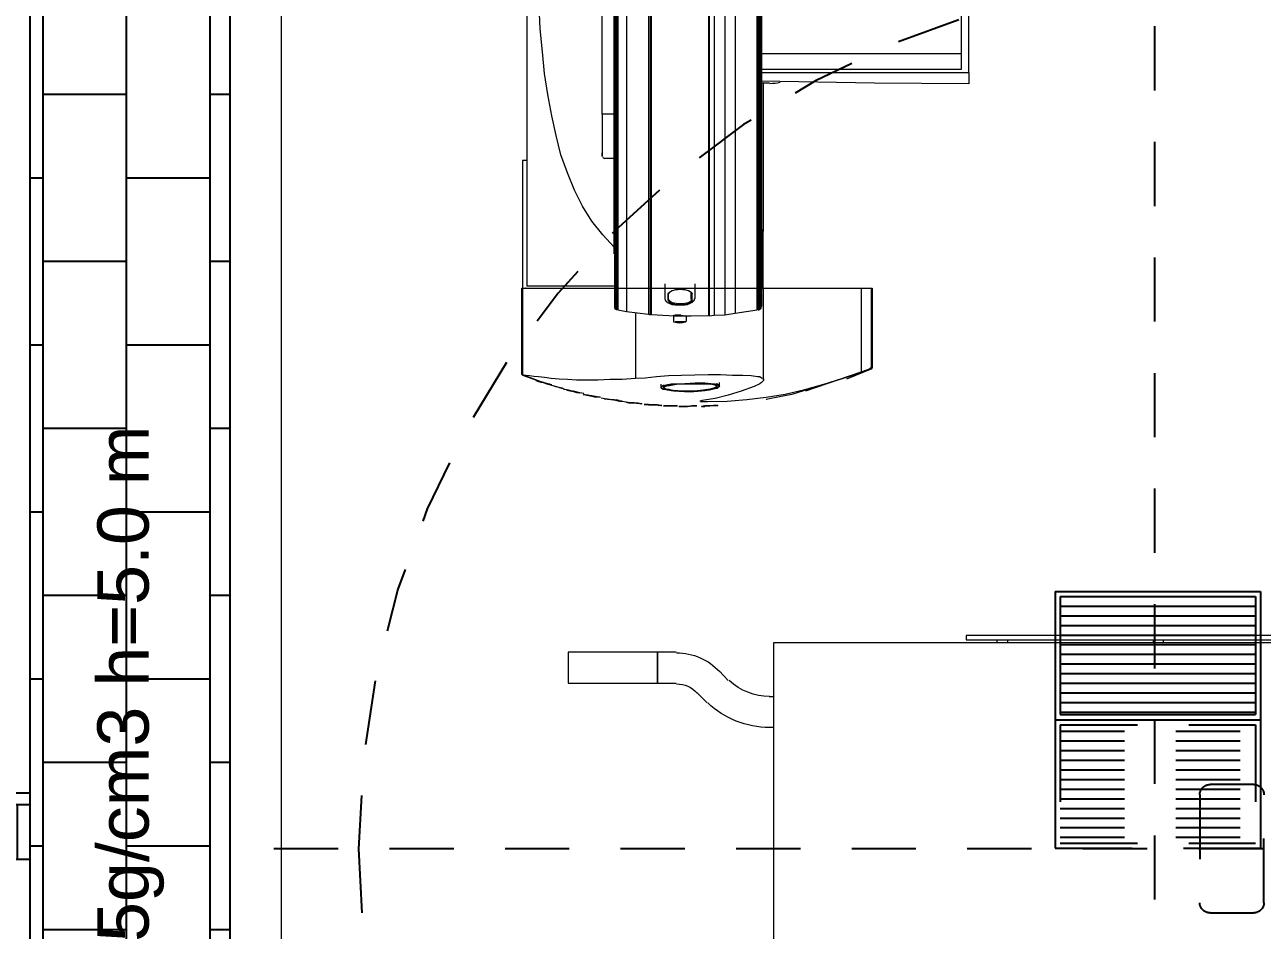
# Model space of a CAD drawing. Header units: metres. Extents: x -22 to 564, y 0 to 143.
# Drawn here: x 120.819 to 123.228, y 37.225 to 38.988 of the extents above; entities that cross this region are included whole.
import ezdxf
from ezdxf.enums import TextEntityAlignment as Align

# ---------------------------------------------------------------- set-up
doc = ezdxf.new("R2010")
doc.units = ezdxf.units.M
for name, pattern in [('XREF 1N NEURO-ONCOLOGIA$0$A-01 CONJUNTO$0$PRIMER NIVEL$0$HIDDEN2', [0.1875, 0.125, -0.0625]), ('XREF 1N NEURO-ONCOLOGIA$0$CONJUNTO TLAHUAC$0$HIDDEN2', [0.1875, 0.125, -0.0625]), ('XREF 1N NEURO-ONCOLOGIA$0$HIDDE150', [0.24, 0.15, -0.09]), ('XREF 1N NEURO-ONCOLOGIA$0$HIDDEN2', [0.1875, 0.125, -0.0625]), ('XREF 1N NEURO-ONCOLOGIA$0$PDF_IMPORT', [1, 0.8, -0.2])]:
    doc.linetypes.add(name, pattern=pattern)
for name, color, linetype in [('TEXTO', 7, 'Continuous'), ('XREF 1N NEURO-ONCOLOGIA$0$HATCH', 7, 'Continuous'), ('XREF 1N NEURO-ONCOLOGIA$0$MOBILIARIO', 161, 'Continuous'), ('XREF 1N NEURO-ONCOLOGIA$0$Mobiliario Fijo', 40, 'Continuous'), ('XREF 1N NEURO-ONCOLOGIA$0$PROYECCIÓN', 8, 'XREF 1N NEURO-ONCOLOGIA$0$CONJUNTO TLAHUAC$0$HIDDEN2'), ('XREF 1N NEURO-ONCOLOGIA$0$TABIQUES BLINDADOS', 30, 'Continuous'), ('XREF 1N NEURO-ONCOLOGIA$0$TEX-MOB', 4, 'Continuous')]:
    doc.layers.add(name, color=color, linetype=linetype)
doc.layers.add('XREF 1N NEURO-ONCOLOGIA$0$MUROS DE TABLAROCA', color=150, linetype='Continuous', lineweight=13)
doc.styles.add('100 LOCALES 25', font='arial.ttf', dxfattribs={"height": 0.25})
doc.styles.add('XREF 1N NEURO-ONCOLOGIA$0$HANDLET', font='romans.shx')

# ---------------------------------------------------------------- blocks, each defined once
blk = doc.blocks.new('XREF 1N NEURO-ONCOLOGIA$0$A$C31eeb088')
at = {"lineweight": 9}
for points in [[(1.2139, -0.1717), (1.2139, -0.1643), (2.3605, -0.1643), (2.3605, -0.1717)], [(0.8388, -0.178), (2.5916, -0.178), (2.5916, -0.9792), (0.8388, -0.9792)], [(0.4393, -0.2565), (0.4393, -0.1971), (0.6131, -0.1971), (0.6131, -0.2565)], [(0.6131, -0.9008), (0.6131, -0.9612), (0.4393, -0.9612), (0.4393, -0.9008)], [(2.3605, -0.9855), (2.3605, -0.994), (1.2139, -0.994), (1.2139, -0.9855)]]:
    blk.add_lwpolyline(points, close=True, dxfattribs=at)
for points in [[(1.2743, -0.1717), (1.2743, -0.178)], [(1.2945, -0.178), (1.2945, -0.1717)], [(1.5785, -0.1717), (1.5785, -0.178)], [(1.5975, -0.178), (1.5975, -0.1717)], [(1.9112, -0.1717), (1.9112, -0.178)], [(1.9314, -0.178), (1.9314, -0.1717)], [(2.245, -0.1717), (2.245, -0.178)], [(2.2652, -0.178), (2.2652, -0.1717)], [(0.6491, -0.2565), (0.6131, -0.2565), (0.6131, -0.1971), (0.6491, -0.1971)], [(0.7508, -0.2522), (0.7328, -0.2331)], [(0.6894, -0.2755), (0.7095, -0.2946)], [(0.8388, -0.2829), (0.8303, -0.2829)], [(0.8303, -0.3434), (0.8388, -0.3434)], [(0.8388, -0.8149), (0.8303, -0.8149)], [(0.7095, -0.8626), (0.6894, -0.8828)], [(0.8303, -0.8753), (0.8388, -0.8753)], [(0.6491, -0.9612), (0.6131, -0.9612), (0.6131, -0.9008), (0.6491, -0.9008)], [(0.7328, -0.9251), (0.7508, -0.9061)], [(1.2743, -0.9792), (1.2743, -0.9855)], [(1.2945, -0.9855), (1.2945, -0.9792)], [(1.5785, -0.9792), (1.5785, -0.9855)], [(1.5975, -0.9855), (1.5975, -0.9792)], [(1.9112, -0.9792), (1.9112, -0.9855)], [(1.9314, -0.9855), (1.9314, -0.9792)], [(2.245, -0.9792), (2.245, -0.9855)], [(2.2652, -0.9855), (2.2652, -0.9792)]]:
    blk.add_lwpolyline(points, dxfattribs=at)
for centre, radius, start, end in [((0.65, -0.3108), 0.115, 43.0225, 90), ((0.65, -0.3108), 0.0546, 42.1436, 90), ((0.8312, -0.1667), 0.115, 226.9775, 270), ((0.8312, -0.1667), 0.1754, 226.604, 270), ((0.8312, -0.9901), 0.1754, 90, 133.396), ((0.65, -0.8449), 0.0546, 270, 317.8564), ((0.8312, -0.9901), 0.115, 90, 133.0225), ((0.65, -0.8449), 0.115, 270, 316.9775)]:
    blk.add_arc(centre, radius, start, end, dxfattribs=at)
blk = doc.blocks.new('XREF 1N NEURO-ONCOLOGIA$0$A$C629eb517')
at = {"linetype": 'Continuous'}
for p, q in [((-0.01, 0.085), (-0.01, -0.415)), ((-0.01, 0.085), (0.39, 0.085)), ((0, 0.075), (0, -0.155)), ((0, 0.075), (0.38, 0.075)), ((0, 0.075), (0.38, 0.075)), ((0.38, 0.075), (0.38, -0.155)), ((0.39, 0.085), (0.39, -0.415)), ((0, 0.0562), (0.38, 0.0562)), ((0, 0.0375), (0.38, 0.0375)), ((0, 0.0187), (0.38, 0.0187)), ((0, 0), (0.38, 0)), ((0, -0.0187), (0.38, -0.0187)), ((0, -0.0375), (0.38, -0.0375)), ((0, -0.0563), (0.38, -0.0563)), ((0, -0.075), (0.38, -0.075)), ((0, -0.0938), (0.38, -0.0938)), ((0, -0.1125), (0.38, -0.1125)), ((0, -0.1313), (0.38, -0.1313)), ((-0.01, -0.165), (0.39, -0.165)), ((0, -0.15), (0.38, -0.15)), ((0, -0.155), (0.38, -0.155))]:
    blk.add_line(p, q, dxfattribs=at)
at = {"linetype": 'XREF 1N NEURO-ONCOLOGIA$0$HIDDE150'}
for p, q in [((0, -0.175), (0.38, -0.175)), ((0, -0.175), (0, -0.405)), ((0.38, -0.175), (0.38, -0.405)), ((0, -0.405), (0.38, -0.405)), ((-0.01, -0.415), (0.39, -0.415))]:
    blk.add_line(p, q, dxfattribs=at)
at = {"linetype": 'XREF 1N NEURO-ONCOLOGIA$0$HIDDEN2'}
for p, q in [((0, -0.1875), (0.38, -0.1875)), ((0, -0.2063), (0.38, -0.2063)), ((0, -0.225), (0.38, -0.225)), ((0, -0.2438), (0.38, -0.2438)), ((0, -0.2625), (0.38, -0.2625)), ((0, -0.2813), (0.38, -0.2813)), ((0, -0.3), (0.38, -0.3)), ((0, -0.3188), (0.38, -0.3188)), ((0, -0.3375), (0.38, -0.3375)), ((0, -0.3563), (0.38, -0.3563)), ((0, -0.375), (0.38, -0.375)), ((0, -0.3938), (0.38, -0.3938))]:
    blk.add_line(p, q, dxfattribs=at)
blk = doc.blocks.new('XREF 1N NEURO-ONCOLOGIA$0$A$C38962b27')
at = {"layer": 'XREF 1N NEURO-ONCOLOGIA$0$MOBILIARIO', "linetype": 'XREF 1N NEURO-ONCOLOGIA$0$A-01 CONJUNTO$0$PRIMER NIVEL$0$HIDDEN2'}
blk.add_lwpolyline([(-0.125, -0.0425), (-0.125, 0.0425, -0.414214), (-0.105, 0.0625), (0.105, 0.0625, -0.414214), (0.125, 0.0425), (0.125, -0.0425, -0.414214), (0.105, -0.0625), (-0.105, -0.0625, -0.414214)], format="xyb", close=True, dxfattribs=at)
blk.add_circle((0, 0), 1.7, dxfattribs=at)
blk = doc.blocks.new('XREF 1N NEURO-ONCOLOGIA$0$A$C5af0f8dd')
at = {"transparency": 33554559}
for points in [[(0.844, -1.7431), (0.844, -1.7441), (0.843, -1.7441), (0.8419, -1.7431), (0.843, -1.742), (0.844, -1.742)], [(0.3861, -1.8139), (0.3861, -1.815), (0.385, -1.815), (0.3839, -1.8139), (0.385, -1.8129), (0.3861, -1.8129)], [(0.3882, -1.8097), (0.3882, -1.8108), (0.3871, -1.8108), (0.3861, -1.8097), (0.3871, -1.8087), (0.3882, -1.8087)], [(0.8398, -1.8097), (0.8398, -1.8108), (0.8387, -1.8108), (0.8377, -1.8097), (0.8387, -1.8087), (0.8398, -1.8087)], [(0.6737, -1.8668), (0.6737, -1.8679), (0.6727, -1.8679), (0.6716, -1.8668), (0.6727, -1.8658), (0.6737, -1.8658)], [(0.6769, -1.8668), (0.6769, -1.8679), (0.6759, -1.8679), (0.6748, -1.8668), (0.6759, -1.8658), (0.6769, -1.8658)], [(0.6843, -1.8668), (0.6843, -1.8679), (0.6833, -1.8679), (0.6822, -1.8668), (0.6833, -1.8658), (0.6843, -1.8658)], [(0.3787, -1.9821), (0.3787, -1.9832), (0.3776, -1.9832), (0.3765, -1.9821), (0.3776, -1.9811), (0.3787, -1.9811)], [(0.3787, -1.9821), (0.3787, -1.9832), (0.3776, -1.9832), (0.3765, -1.9821), (0.3776, -1.9811), (0.3787, -1.9811)], [(0.3797, -1.9832), (0.3797, -1.9842), (0.3787, -1.9842), (0.3776, -1.9832), (0.3787, -1.9821), (0.3797, -1.9821)], [(0.4062, -1.9937), (0.4062, -1.9948), (0.4051, -1.9948), (0.404, -1.9937), (0.4051, -1.9927), (0.4062, -1.9927)], [(0.4114, -1.9948), (0.4114, -1.9959), (0.4104, -1.9959), (0.4093, -1.9948), (0.4104, -1.9937), (0.4114, -1.9937)], [(0.4114, -1.9959), (0.4114, -1.9969), (0.4104, -1.9969), (0.4093, -1.9959), (0.4104, -1.9948), (0.4114, -1.9948)], [(0.4294, -2.0012), (0.4294, -2.0022), (0.4284, -2.0022), (0.4273, -2.0012), (0.4284, -2.0001), (0.4294, -2.0001)], [(0.4347, -2.0022), (0.4347, -2.0033), (0.4337, -2.0033), (0.4326, -2.0022), (0.4337, -2.0012), (0.4347, -2.0012)], [(0.4347, -2.0022), (0.4347, -2.0033), (0.4337, -2.0033), (0.4326, -2.0022), (0.4337, -2.0012), (0.4347, -2.0012)], [(0.4527, -2.0075), (0.4527, -2.0086), (0.4516, -2.0086), (0.4506, -2.0075), (0.4516, -2.0064), (0.4527, -2.0064)], [(0.459, -2.0096), (0.459, -2.0107), (0.458, -2.0107), (0.4569, -2.0096), (0.458, -2.0086), (0.459, -2.0086)], [(0.4918, -2.0181), (0.4918, -2.0191), (0.4908, -2.0191), (0.4897, -2.0181), (0.4908, -2.017), (0.4918, -2.017)], [(0.5257, -2.0255), (0.5257, -2.0265), (0.5246, -2.0265), (0.5236, -2.0255), (0.5246, -2.0244), (0.5257, -2.0244)], [(0.5257, -2.0255), (0.5257, -2.0265), (0.5246, -2.0265), (0.5236, -2.0255), (0.5246, -2.0244), (0.5257, -2.0244)], [(0.5257, -2.0255), (0.5257, -2.0265), (0.5246, -2.0265), (0.5236, -2.0255), (0.5246, -2.0244), (0.5257, -2.0244)], [(0.531, -2.0265), (0.531, -2.0276), (0.5299, -2.0276), (0.5288, -2.0265), (0.5299, -2.0255), (0.531, -2.0255)], [(0.5394, -2.0297), (0.5394, -2.0308), (0.5384, -2.0308), (0.5373, -2.0297), (0.5384, -2.0287), (0.5394, -2.0287)], [(0.5458, -2.0308), (0.5458, -2.0318), (0.5447, -2.0318), (0.5437, -2.0308), (0.5447, -2.0297), (0.5458, -2.0297)], [(0.5817, -2.0361), (0.5817, -2.0371), (0.5807, -2.0371), (0.5796, -2.0361), (0.5807, -2.035), (0.5817, -2.035)], [(0.587, -2.0371), (0.587, -2.0382), (0.586, -2.0382), (0.5849, -2.0371), (0.586, -2.0361), (0.587, -2.0361)], [(0.587, -2.0371), (0.587, -2.0382), (0.586, -2.0382), (0.5849, -2.0371), (0.586, -2.0361), (0.587, -2.0361)], [(0.6071, -2.0382), (0.6071, -2.0392), (0.6061, -2.0392), (0.605, -2.0382), (0.6061, -2.0371), (0.6071, -2.0371)], [(0.6124, -2.0392), (0.6124, -2.0403), (0.6113, -2.0403), (0.6103, -2.0392), (0.6113, -2.0382), (0.6124, -2.0382)], [(0.6124, -2.0392), (0.6124, -2.0403), (0.6113, -2.0403), (0.6103, -2.0392), (0.6113, -2.0382), (0.6124, -2.0382)], [(0.6547, -2.0435), (0.6547, -2.0445), (0.6537, -2.0445), (0.6526, -2.0435), (0.6537, -2.0424), (0.6547, -2.0424)], [(0.6642, -2.0435), (0.6642, -2.0445), (0.6632, -2.0445), (0.6621, -2.0435), (0.6632, -2.0424), (0.6642, -2.0424)], [(0.6642, -2.0435), (0.6642, -2.0445), (0.6632, -2.0445), (0.6621, -2.0435), (0.6632, -2.0424), (0.6642, -2.0424)], [(0.6695, -2.0435), (0.6695, -2.0445), (0.6685, -2.0445), (0.6674, -2.0435), (0.6685, -2.0424), (0.6695, -2.0424)], [(0.6695, -2.0435), (0.6695, -2.0445), (0.6685, -2.0445), (0.6674, -2.0435), (0.6685, -2.0424), (0.6695, -2.0424)], [(0.6812, -2.0435), (0.6812, -2.0445), (0.6801, -2.0445), (0.679, -2.0435), (0.6801, -2.0424), (0.6812, -2.0424)], [(0.7287, -2.0445), (0.7287, -2.0456), (0.7277, -2.0456), (0.7266, -2.0445), (0.7277, -2.0435), (0.7287, -2.0435)], [(0.7351, -2.0435), (0.7351, -2.0445), (0.734, -2.0445), (0.733, -2.0435), (0.734, -2.0424), (0.7351, -2.0424)], [(0.7541, -2.0424), (0.7541, -2.0435), (0.7531, -2.0435), (0.752, -2.0424), (0.7531, -2.0413), (0.7541, -2.0413)], [(0.7605, -2.0424), (0.7605, -2.0435), (0.7594, -2.0435), (0.7584, -2.0424), (0.7594, -2.0413), (0.7605, -2.0413)], [(0.8546, -2.0308), (0.8546, -2.0318), (0.8536, -2.0318), (0.8525, -2.0308), (0.8536, -2.0297), (0.8546, -2.0297)]]:
    blk.add_hatch(color=256, dxfattribs=at).paths.add_polyline_path(points)
at = {"lineweight": 9}
for points in [[(0.5595, -0.4326), (0.5595, -0.4083), (0.5595, -1.5717)], [(0.5595, -1.5728), (0.5595, -1.8552), (0.5595, -1.8298), (0.5595, -1.8541), (0.5595, -0.4093), (0.5595, -0.4337)], [(0.5606, -0.4326), (0.5606, -0.4072), (0.5606, -1.5717)], [(0.5616, -0.4315), (0.5616, -0.4072), (0.5616, -1.8562), (0.5616, -1.8309)], [(0.5637, -1.852), (0.5637, -1.8531), (0.5637, -1.8541), (0.5637, -1.852), (0.5637, -1.8499), (0.5637, -1.8457), (0.5637, -1.8404), (0.5637, -1.834), (0.5637, -1.8266), (0.5637, -1.8182), (0.5637, -1.8087), (0.5637, -1.797), (0.5637, -1.7854), (0.5637, -1.7727), (0.5637, -1.7589), (0.5637, -1.7441), (0.5637, -1.7283), (0.5637, -1.7113), (0.5637, -1.6934), (0.5637, -1.6754), (0.5637, -1.6553), (0.5637, -1.6352), (0.5637, -1.614), (0.5637, -1.5918), (0.5637, -1.5696), (0.5637, -1.5463), (0.5637, -1.522), (0.5637, -1.4977), (0.5637, -1.4723), (0.5637, -1.4469), (0.5637, -1.4205), (0.5637, -1.393), (0.5637, -1.3665), (0.5637, -1.339), (0.5637, -1.3105), (0.5637, -1.283)], [(0.5817, -0.403), (0.5817, -1.8594)], [(0.624, -0.3977), (0.624, -1.8647)], [(0.752, -0.3956), (0.752, -1.8668)], [(0.7732, -0.3977), (0.7732, -1.8658)], [(0.7933, -0.3998), (0.7933, -1.8626)], [(0.8377, -0.4083), (0.8377, -0.4072), (0.8377, -1.8552)], [(0.8398, -0.4315), (0.8398, -0.4072), (0.8398, -1.8562), (0.8398, -1.8309)], [(0.8409, -0.4326), (0.8409, -0.4072), (0.8409, -1.5717)], [(0.8419, -0.4326), (0.8419, -0.4083), (0.8419, -0.4633), (0.8419, -1.8541), (0.8419, -1.8298)], [(0.843, -0.4643), (0.843, -0.4093), (0.843, -1.8541), (0.843, -1.7991)], [(0.5585, -0.4643), (0.5585, -0.4104), (0.5585, -1.8531), (0.5585, -1.7981)], [(0.5585, -0.5151), (0.5585, -0.4114), (0.5585, -1.852)], [(0.843, -1.7484), (0.843, -1.852), (0.843, -0.4104)], [(0.844, -0.4104), (0.844, -1.8499)], [(0.5585, -0.4527), (0.3871, -0.4527), (0.3871, -1.8097), (0.5585, -1.8097)], [(0.5574, -1.7346), (0.5352, -1.7103), (0.514, -1.6838), (0.4961, -1.6542), (0.4802, -1.6236), (0.4664, -1.5897), (0.4537, -1.5548), (0.4442, -1.5167), (0.4358, -1.4787), (0.4284, -1.4374), (0.422, -1.3962), (0.4178, -1.3538), (0.4136, -1.3094), (0.4093, -1.2206)], [(0.5585, -0.5162), (0.5574, -0.5162), (0.5574, -1.7473), (0.5574, -0.5162)], [(0.843, -1.7452), (0.843, -1.7473), (0.843, -0.5162)], [(0.843, -0.5193), (0.843, -0.5447), (0.843, -1.7431)], [(0.5341, -1.4755), (0.5341, -1.4522), (0.5341, -1.4459), (0.5341, -1.3602), (0.5341, -1.3581), (0.5341, -0.9043), (0.5341, -0.9022), (0.5341, -0.8176)], [(0.843, -0.8737), (1.2333, -0.8737), (1.2333, -0.9043), (1.2333, -1.3581), (1.2333, -1.3887), (0.843, -1.3887)], [(0.843, -1.394), (1.2481, -1.394), (1.2481, -1.3602), (1.2481, -1.3581), (1.2481, -0.9043), (1.2481, -0.9022), (1.2333, -0.9022)], [(1.2333, -1.3581), (0.843, -1.3581)], [(1.2481, -1.394), (1.2481, -1.4162), (1.064, -1.4152), (0.843, -1.411)], [(0.843, -1.4141), (0.8599, -1.4141)], [(0.8472, -1.4141), (0.8472, -1.6997)], [(0.5574, -1.4755), (0.5341, -1.4755), (0.5341, -1.558), (0.5341, -1.5506)], [(0.3871, -1.5654), (0.385, -1.5654), (0.3787, -1.5654), (0.3787, -1.8139), (0.3829, -1.8139)], [(0.5394, -1.5612), (0.5574, -1.5612)], [(0.5606, -1.5728), (0.5606, -1.8552), (0.5606, -1.8309)], [(0.8409, -1.5728), (0.8409, -1.8552), (0.8409, -1.8309)], [(0.8472, -1.8139), (0.8472, -1.8097), (0.8472, -1.6997), (0.8462, -1.7145), (0.843, -1.7283)], [(0.843, -1.705), (0.843, -1.7473)], [(0.5574, -1.7431), (0.5585, -1.7431)], [(0.5637, -1.8541), (0.5637, -1.8552), (0.5627, -1.8552), (0.5627, -1.8562), (0.5616, -1.8562), (0.5606, -1.8552), (0.5595, -1.8552), (0.5595, -1.8541), (0.5585, -1.8531), (0.5585, -1.852), (0.5585, -1.7484)], [(0.6558, -1.8055), (0.6558, -1.8203), (0.6558, -1.833), (0.6558, -1.834), (0.6558, -1.8351), (0.6568, -1.8362), (0.6568, -1.8372), (0.6568, -1.8383), (0.6579, -1.8383), (0.6579, -1.8393), (0.6589, -1.8393), (0.6589, -1.8404), (0.66, -1.8404), (0.66, -1.8414), (0.6611, -1.8414), (0.6621, -1.8425), (0.6632, -1.8425), (0.6642, -1.8436), (0.6653, -1.8436), (0.6663, -1.8446), (0.6674, -1.8446), (0.6685, -1.8446), (0.6695, -1.8457), (0.6706, -1.8457), (0.6716, -1.8457), (0.6727, -1.8457), (0.6737, -1.8457), (0.6748, -1.8457), (0.6759, -1.8467), (0.6769, -1.8467), (0.678, -1.8467), (0.679, -1.8467), (0.6801, -1.8467), (0.6812, -1.8467), (0.6822, -1.8467), (0.6833, -1.8467), (0.6843, -1.8467), (0.6854, -1.8467), (0.6864, -1.8467), (0.6875, -1.8467), (0.6886, -1.8467), (0.6896, -1.8467), (0.6907, -1.8467), (0.6917, -1.8467), (0.6928, -1.8467), (0.6938, -1.8467), (0.6949, -1.8467), (0.696, -1.8457), (0.697, -1.8457), (0.6981, -1.8457), (0.6991, -1.8457), (0.7002, -1.8457), (0.7012, -1.8446), (0.7023, -1.8446), (0.7034, -1.8446), (0.7044, -1.8436), (0.7055, -1.8436), (0.7065, -1.8425), (0.7076, -1.8425), (0.7087, -1.8414), (0.7097, -1.8414), (0.7108, -1.8404), (0.7118, -1.8393), (0.7118, -1.8383), (0.7129, -1.8383), (0.7129, -1.8372), (0.7139, -1.8372), (0.7139, -1.8362), (0.7139, -1.8351), (0.715, -1.834), (0.715, -1.833), (0.715, -1.8203), (0.715, -1.8055)], [(0.4358, -2.0022), (0.4167, -1.9969), (0.3776, -1.9821), (0.3776, -1.8139), (0.3787, -1.8139), (0.3787, -1.9821), (0.3797, -1.9821), (0.3818, -1.9832), (0.3861, -1.9832), (0.3924, -1.9842), (0.4009, -1.9853), (0.4104, -1.9863), (0.422, -1.9874), (0.4347, -1.9895), (0.4506, -1.9906), (0.4664, -1.9916), (0.4844, -1.9927), (0.5045, -1.9927), (0.5257, -1.9927), (0.5489, -1.9916), (0.5733, -1.9916), (0.5987, -1.9895), (0.6177, -1.9885), (0.6399, -1.9863), (0.6632, -1.9842), (0.6886, -1.9832), (0.7404, -1.9821), (0.7647, -1.9821), (0.788, -1.9832), (0.8081, -1.9832), (0.8239, -1.9842), (0.8366, -1.9863), (0.8409, -1.9863), (0.844, -1.9885), (0.8472, -1.9895), (0.8483, -1.9916), (0.8483, -1.9937), (0.8462, -1.9959), (0.844, -1.998), (0.8409, -2.0001), (0.8303, -2.0054), (0.8049, -2.0149), (0.7795, -2.0223), (0.7541, -2.0287), (0.7287, -2.0329), (0.7256, -2.0339), (0.7245, -2.0339)], [(0.385, -1.8139), (0.3839, -1.8139)], [(0.6621, -1.8245), (0.6621, -1.8372)], [(0.6632, -1.8362), (0.6632, -1.8235)], [(0.7065, -1.8235), (0.7065, -1.8362)], [(0.7087, -1.8245), (0.7087, -1.8372)], [(0.7256, -2.035), (0.7266, -2.035), (0.7298, -2.035), (0.7393, -2.035), (0.7774, -2.0339), (0.8155, -2.0308), (0.8536, -2.0265), (0.8906, -2.0202), (0.9287, -2.0117), (0.9657, -2.0012), (1.0027, -1.9895), (1.0387, -1.9768), (1.0387, -1.8139)], [(0.8472, -1.8097), (0.8419, -1.8097)], [(0.8483, -1.9927), (0.8483, -1.8139), (1.0387, -1.8139), (1.0587, -1.8139)], [(1.0387, -1.9768), (1.0471, -1.9737), (1.0535, -1.9715), (1.0566, -1.9694), (1.0587, -1.9694), (1.0587, -1.8139), (1.0598, -1.8139), (1.0598, -1.9694)], [(0.5637, -1.8531), (0.5648, -1.8531)], [(0.6283, -1.8531), (0.6304, -1.8531)], [(0.7414, -1.8531), (0.7425, -1.8531)], [(0.8356, -1.8531), (0.8377, -1.8531)], [(0.8377, -1.8541), (0.8377, -1.8552), (0.8377, -1.8562), (0.8387, -1.8562), (0.8398, -1.8562), (0.8409, -1.8552), (0.8419, -1.8541), (0.843, -1.8541), (0.843, -1.852)], [(0.5987, -1.8615), (0.5987, -1.9895)], [(0.6886, -1.8668), (0.6949, -1.8679), (0.697, -1.8679), (0.6938, -1.8689), (0.6854, -1.8689), (0.6759, -1.8679), (0.6737, -1.8679), (0.6727, -1.8679), (0.6737, -1.8668), (0.6748, -1.8668)], [(0.6875, -1.8668), (0.6864, -1.8668), (0.6759, -1.8668)], [(0.6949, -1.8795), (0.6854, -1.8795), (0.6759, -1.8795)], [(0.6854, -1.8816), (0.6854, -1.8816)], [(1.0101, -1.9906), (1.0598, -1.9705), (1.0598, -1.9694), (1.0587, -1.9705), (1.0587, -1.9694)], [(0.3776, -1.9821), (0.3787, -1.9832), (0.4284, -2.0012), (0.4273, -2.0001)], [(0.6484, -2.0012), (0.6484, -2.0075), (0.6494, -2.0054), (0.6515, -2.0043), (0.6558, -2.0033), (0.6611, -2.0022), (0.6685, -2.0012), (0.6769, -2.0012), (0.6949, -2.0001), (0.715, -1.999), (0.734, -1.999), (0.7414, -2.0001), (0.7488, -2.0001), (0.7541, -2.0012), (0.7584, -2.0022), (0.7615, -2.0033), (0.7626, -2.0043), (0.7615, -2.0064), (0.7584, -2.0075), (0.7541, -2.0096), (0.7488, -2.0107), (0.7425, -2.0128), (0.734, -2.0138), (0.715, -2.0149), (0.6949, -2.016), (0.6769, -2.0149), (0.6685, -2.0138), (0.6611, -2.0128), (0.6568, -2.0117)], [(0.6484, -2.0075), (0.6494, -2.0086), (0.6526, -2.0107), (0.6579, -2.0117), (0.6653, -2.0128), (0.6737, -2.0138), (0.6833, -2.0149), (0.7055, -2.016), (0.7277, -2.0138), (0.7372, -2.0128), (0.7457, -2.0117), (0.7531, -2.0096), (0.7584, -2.0086), (0.7615, -2.0064), (0.7626, -2.0043), (0.7605, -2.0022), (0.7541, -2.0012), (0.7457, -2.0001), (0.734, -1.999), (0.715, -1.999), (0.6949, -2.0001), (0.6769, -2.0012), (0.6685, -2.0012), (0.6611, -2.0022), (0.6558, -2.0033), (0.6515, -2.0043)], [(0.7573, -1.999), (0.7573, -2.0054), (0.7562, -2.0064), (0.7531, -2.0086), (0.7488, -2.0096), (0.7425, -2.0117), (0.734, -2.0128), (0.7256, -2.0138), (0.7055, -2.0149), (0.6854, -2.0149), (0.6759, -2.0138), (0.6685, -2.0128), (0.6621, -2.0117), (0.6568, -2.0107), (0.6537, -2.0086), (0.6526, -2.0075), (0.6537, -2.0064), (0.6558, -2.0054), (0.66, -2.0043), (0.6653, -2.0033), (0.679, -2.0012), (0.696, -2.0001), (0.7139, -2.0001), (0.7309, -2.0001), (0.7446, -2.0012)], [(0.7626, -2.0043), (0.7626, -1.998)], [(0.4982, -2.0191), (0.4908, -2.0181), (0.4781, -2.0149)], [(0.4802, -2.016), (0.4802, -2.0149)], [(0.6537, -2.0022), (0.6537, -2.0075), (0.6537, -2.0064), (0.6558, -2.0054), (0.66, -2.0043), (0.6653, -2.0033), (0.679, -2.0012), (0.696, -2.0001), (0.7139, -2.0001), (0.7277, -2.0001), (0.7383, -2.0001), (0.7478, -2.0012), (0.7541, -2.0022), (0.7562, -2.0033), (0.7573, -2.0054)], [(0.7541, -2.0075), (0.7499, -2.0096), (0.7446, -2.0107), (0.7309, -2.0128), (0.7139, -2.0149), (0.6917, -2.0149), (0.6812, -2.0138), (0.6716, -2.0138), (0.6642, -2.0117), (0.6579, -2.0107), (0.6547, -2.0086), (0.6537, -2.0075)], [(0.9064, -2.0202), (0.8758, -2.0265), (0.8536, -2.0308)], [(0.532, -2.0276), (0.5849, -2.0361)], [(0.5669, -2.0329), (0.5616, -2.0318)]]:
    blk.add_lwpolyline(points, dxfattribs=at)
for points in [[(0.5817, -1.8594), (0.624, -1.8647), (0.6283, -1.8658), (0.6283, -0.3966), (0.624, -0.3977), (0.5817, -0.403), (0.5648, -0.4062), (0.5648, -1.8562)], [(0.6304, -1.8658), (0.6304, -0.3966), (0.6632, -0.3945), (0.696, -0.3935), (0.7298, -0.3945), (0.7414, -0.3945), (0.7414, -1.8679), (0.7076, -1.8689), (0.6748, -1.8689), (0.641, -1.8668)], [(0.752, -1.8668), (0.7732, -1.8658), (0.7933, -1.8626), (0.8356, -1.8562), (0.8356, -0.4062), (0.7933, -0.3998), (0.7732, -0.3977), (0.752, -0.3956), (0.7425, -0.3945), (0.7425, -1.8679)], [(0.4104, -1.9948), (0.4051, -1.9937), (0.4104, -1.9959), (0.4146, -1.9969), (0.4199, -1.998), (0.4241, -1.999), (0.4273, -2.0001), (0.4284, -2.0012), (0.4337, -2.0022), (0.4379, -2.0033), (0.4432, -2.0054), (0.4474, -2.0064), (0.4506, -2.0075), (0.4516, -2.0075), (0.458, -2.0096), (0.4559, -2.0086), (0.4506, -2.0075), (0.4432, -2.0054), (0.4358, -2.0033), (0.4315, -2.0012), (0.4273, -2.0001), (0.4199, -1.998), (0.4136, -1.9959)], [(0.4537, -2.0086), (0.4548, -2.0086)], [(0.4865, -2.017), (0.476, -2.0149), (0.4686, -2.0128), (0.4654, -2.0128), (0.4908, -2.0181), (0.4865, -2.017), (0.4749, -2.0149), (0.4664, -2.0128), (0.4612, -2.0117), (0.459, -2.0107), (0.4643, -2.0117), (0.476, -2.0149), (0.4844, -2.017), (0.4897, -2.0181)], [(0.4749, -2.0149), (0.4812, -2.016), (0.4855, -2.017), (0.4654, -2.0128), (0.4686, -2.0128)], [(0.514, -2.0244), (0.5214, -2.0255), (0.5246, -2.0255), (0.5299, -2.0265), (0.5246, -2.0255), (0.5204, -2.0255), (0.514, -2.0244), (0.5066, -2.0223), (0.5045, -2.0223), (0.5035, -2.0223), (0.5045, -2.0223), (0.5077, -2.0223), (0.514, -2.0244), (0.5193, -2.0255), (0.5246, -2.0255), (0.514, -2.0234), (0.5035, -2.0223), (0.4992, -2.0212), (0.4971, -2.0212), (0.4992, -2.0212), (0.5045, -2.0223)], [(0.5574, -2.0318), (0.5447, -2.0308), (0.5447, -2.0297), (0.5574, -2.0318), (0.5648, -2.0329), (0.5669, -2.0329), (0.5648, -2.0329), (0.5574, -2.0318), (0.5447, -2.0308), (0.5384, -2.0297), (0.5574, -2.0318), (0.568, -2.0339), (0.5712, -2.0339), (0.5733, -2.0339), (0.5712, -2.0339), (0.568, -2.0339)], [(0.586, -2.0371), (0.5807, -2.0361)], [(0.586, -2.0371), (0.5902, -2.0371), (0.5965, -2.0371), (0.6008, -2.0382), (0.6039, -2.0382), (0.6061, -2.0382), (0.6113, -2.0392), (0.6082, -2.0392), (0.6039, -2.0382), (0.5965, -2.0371), (0.5891, -2.0371)], [(0.6484, -2.0424), (0.6505, -2.0424), (0.6484, -2.0424), (0.642, -2.0413), (0.6325, -2.0413), (0.624, -2.0403), (0.6177, -2.0403), (0.6156, -2.0403), (0.6177, -2.0403), (0.624, -2.0413), (0.6325, -2.0413), (0.642, -2.0413)], [(0.641, -2.0413), (0.6441, -2.0424), (0.641, -2.0413), (0.6325, -2.0413), (0.6251, -2.0413), (0.6209, -2.0403), (0.624, -2.0413), (0.6325, -2.0413)], [(0.6801, -2.0435), (0.6685, -2.0435), (0.6632, -2.0435), (0.6537, -2.0435), (0.6632, -2.0435), (0.6653, -2.0435), (0.6748, -2.0435), (0.6801, -2.0435), (0.679, -2.0435), (0.6748, -2.0435), (0.6706, -2.0435), (0.6685, -2.0435)], [(0.7161, -2.0435), (0.7182, -2.0435), (0.7161, -2.0435), (0.7097, -2.0435), (0.7002, -2.0445), (0.6917, -2.0445), (0.6854, -2.0445), (0.6833, -2.0445), (0.6854, -2.0445), (0.6917, -2.0445), (0.7002, -2.0445), (0.7097, -2.0435)], [(0.7087, -2.0435), (0.7118, -2.0435), (0.7087, -2.0435), (0.7002, -2.0445), (0.6928, -2.0445), (0.6896, -2.0445), (0.6928, -2.0445), (0.7002, -2.0445)], [(0.734, -2.0435), (0.7277, -2.0445), (0.734, -2.0445), (0.734, -2.0435), (0.7383, -2.0435), (0.7436, -2.0435), (0.7478, -2.0424), (0.752, -2.0424), (0.7531, -2.0424), (0.7594, -2.0424), (0.7584, -2.0424), (0.7562, -2.0424), (0.751, -2.0424), (0.7436, -2.0435), (0.7372, -2.0435)]]:
    blk.add_lwpolyline(points, close=True, dxfattribs=at)
at = {"linetype": 'XREF 1N NEURO-ONCOLOGIA$0$PDF_IMPORT', "lineweight": 9, "ltscale": 2.328319}
blk.add_lwpolyline([(0.5637, -0.4104), (0.5637, -1.8531)], dxfattribs=at)
at = {"linetype": 'XREF 1N NEURO-ONCOLOGIA$0$PDF_IMPORT', "lineweight": 9, "ltscale": 3.153814}
blk.add_lwpolyline([(0.8377, -0.4104), (0.8377, -1.8531)], dxfattribs=at)
at = {"linetype": 'XREF 1N NEURO-ONCOLOGIA$0$PDF_IMPORT', "lineweight": 9, "ltscale": 3.471312}
blk.add_lwpolyline([(0.3829, -1.8139), (0.8483, -1.8139)], dxfattribs=at)
at = {"lineweight": 9}
blk.add_lwpolyline([(0.6727, -1.8679), (0.6727, -1.8774), (0.6727, -1.8785), (0.6727, -1.8795), (0.6737, -1.8795, 0.190894), (0.696, -1.8795), (0.697, -1.8795), (0.697, -1.8785), (0.6981, -1.8785), (0.6981, -1.8774), (0.6981, -1.8679)], format="xyb", dxfattribs=at)
at = {"linetype": 'XREF 1N NEURO-ONCOLOGIA$0$PDF_IMPORT', "lineweight": 9, "ltscale": 0.60241}
blk.add_lwpolyline([(1.0587, -1.9705), (0.9297, -2.0149)], dxfattribs=at)
at = {"linetype": 'XREF 1N NEURO-ONCOLOGIA$0$PDF_IMPORT', "lineweight": 9, "ltscale": 0.508878}
blk.add_lwpolyline([(1.0323, -1.9811), (0.9054, -2.0202)], dxfattribs=at)
at = {"lineweight": 9}
for centre, radius, start, end in [((0.8612, -1.3229), 0.0925, 269.73, 282.0995), ((0.6676, -1.8243), 0.00302, 161.7035, 179.8476), ((0.7049, -1.8243), 0.00302, 0.1524, 18.2965)]:
    blk.add_arc(centre, radius, start, end, dxfattribs=at)
for points in [[(0.5402, -1.5624), (0.5375, -1.5621), (0.5355, -1.5606), (0.5355, -1.5588)], [(0.6635, -1.8253), (0.6635, -1.8204), (0.6737, -1.8163), (0.6863, -1.8163)], [(0.6863, -1.8163), (0.6988, -1.8163), (0.709, -1.8204), (0.709, -1.8253)], [(0.6863, -1.847), (0.6737, -1.847), (0.6635, -1.843), (0.6635, -1.838)], [(0.6863, -1.8449), (0.6743, -1.8449), (0.6646, -1.8413), (0.6646, -1.837)], [(0.708, -1.837), (0.708, -1.8413), (0.6982, -1.8449), (0.6863, -1.8449)], [(0.709, -1.838), (0.709, -1.843), (0.6988, -1.847), (0.6863, -1.847)]]:
    blk.add_open_spline(points, degree=3, dxfattribs=at)
blk = doc.blocks.new('XREF 1N NEURO-ONCOLOGIA$0$A$Cb7bdae3e')
at = {"layer": 'XREF 1N NEURO-ONCOLOGIA$0$MOBILIARIO'}
blk.add_blockref('XREF 1N NEURO-ONCOLOGIA$0$A$C5af0f8dd', (0, 0), dxfattribs=at)
blk = doc.blocks.new('XREF 1N NEURO-ONCOLOGIA')
at = {"layer": 'XREF 1N NEURO-ONCOLOGIA$0$HATCH'}
h = blk.add_hatch(dxfattribs=at)
h.set_pattern_fill('AR-B816', color=256, scale=0.0007, angle=90)
h.set_pattern_definition([(90, (3.19024, 8.77648), (-0.14224, 9e-18), []), (180, (3.19024, 8.77648), (-0.14224, -0.14224), [0.14224, -0.14224])])
h.paths.add_polyline_path([(3.9119, 31.7076), (4.0419, 31.7076), (4.0419, 23.5876), (3.9119, 23.5876)])
h = blk.add_hatch(dxfattribs=at)
h.set_pattern_fill('AR-B816', color=256, scale=0.0008)
h.set_pattern_definition([(0, (0, 0.09), (0, 0.16256), []), (90, (0, 0.09), (-0.16256, 0.16256), [0.16256, -0.16256])])
h.paths.add_polyline_path([(6.9039, 23.2376), (6.9039, 23.5876), (1.0939, 23.5876), (1.0939, 23.2376), (1.1339, 23.2376), (1.1339, 23.1976), (6.7339, 23.1976), (6.7339, 23.2376)])
at = {"layer": 'XREF 1N NEURO-ONCOLOGIA$0$MUROS DE TABLAROCA'}
blk.add_lwpolyline([(3.5888, 16.9676), (1.2339, 16.9676), (1.2339, 19.0276), (4.8539, 19.0276), (4.8539, 19.4876), (1.2339, 19.4876), (1.2339, 23.0976), (6.6339, 23.0976), (6.6339, 16.9676), (5.4868, 16.9676), (5.4868, 16.0876), (6.9239, 16.0876)], dxfattribs=at)
at = {"layer": 'XREF 1N NEURO-ONCOLOGIA$0$PROYECCIÓN'}
for p, q in [((3.9328, 19.3876, 0), (3.9328, 23.1976, 0)), ((1.1339, 21.3976), (6.7339, 21.3976))]:
    blk.add_line(p, q, dxfattribs=at)
at = {"layer": 'XREF 1N NEURO-ONCOLOGIA$0$TABIQUES BLINDADOS'}
blk.add_lwpolyline([(3.9119, 31.7076), (4.0419, 31.7076), (4.0419, 23.5876), (3.9119, 23.5876)], close=True, dxfattribs=at)
at = {"layer": 'XREF 1N NEURO-ONCOLOGIA$0$TABIQUES BLINDADOS', "elevation": 0}
blk.add_lwpolyline([(6.9039, 23.2376), (6.9039, 23.5876), (1.0939, 23.5876), (1.0939, 23.2376), (1.1339, 23.2376), (1.1339, 23.1976), (6.7339, 23.1976), (6.7339, 23.2376)], close=True, dxfattribs=at)
at = {"layer": 'XREF 1N NEURO-ONCOLOGIA$0$MOBILIARIO', "xscale": -1, "rotation": 180}
blk.add_blockref('XREF 1N NEURO-ONCOLOGIA$0$A$C38962b27', (3.9328, 21.2476, 0), dxfattribs=at)
at = {"layer": 'XREF 1N NEURO-ONCOLOGIA$0$MOBILIARIO', "rotation": 270}
for name, p in [('XREF 1N NEURO-ONCOLOGIA$0$A$Cb7bdae3e', (6.8382, 23.0076)), ('XREF 1N NEURO-ONCOLOGIA$0$A$C629eb517', (4.3489, 21.5816))]:
    blk.add_blockref(name, p, dxfattribs=at)
at = {"layer": 'XREF 1N NEURO-ONCOLOGIA$0$Mobiliario Fijo', "xscale": -1, "rotation": 90}
blk.add_blockref('XREF 1N NEURO-ONCOLOGIA$0$A$C31eeb088', (3.3542, 22.9788), dxfattribs=at)
at = {"layer": 'XREF 1N NEURO-ONCOLOGIA$0$TEX-MOB', "style": 'XREF 1N NEURO-ONCOLOGIA$0$HANDLET'}
for p in [(1.7, 4.5847, 0), (1.7073, 2.0138, 0)]:
    blk.add_attdef('234', text='', height=0.075, rotation=180, dxfattribs=at).set_placement(p, align=Align.MIDDLE_CENTER)

msp = doc.modelspace()

# ---------------------------------------------------------------- block references
at = {"rotation": 90}
msp.add_blockref('XREF 1N NEURO-ONCOLOGIA', (144.4169, 33.4511), dxfattribs=at)

# ---------------------------------------------------------------- next in the draw order: texts
at = {"layer": 'TEXTO', "color": 0, "insert": (121.0907, 36.7056, 0), "char_height": 0.1, "width": 1.80538, "attachment_point": 7, "rotation": 90, "style": '100 LOCALES 25'}
msp.add_mtext('39cm 3.5g/cm3 h=5.0 m', dxfattribs=at)

doc.saveas('drawing.dxf')
